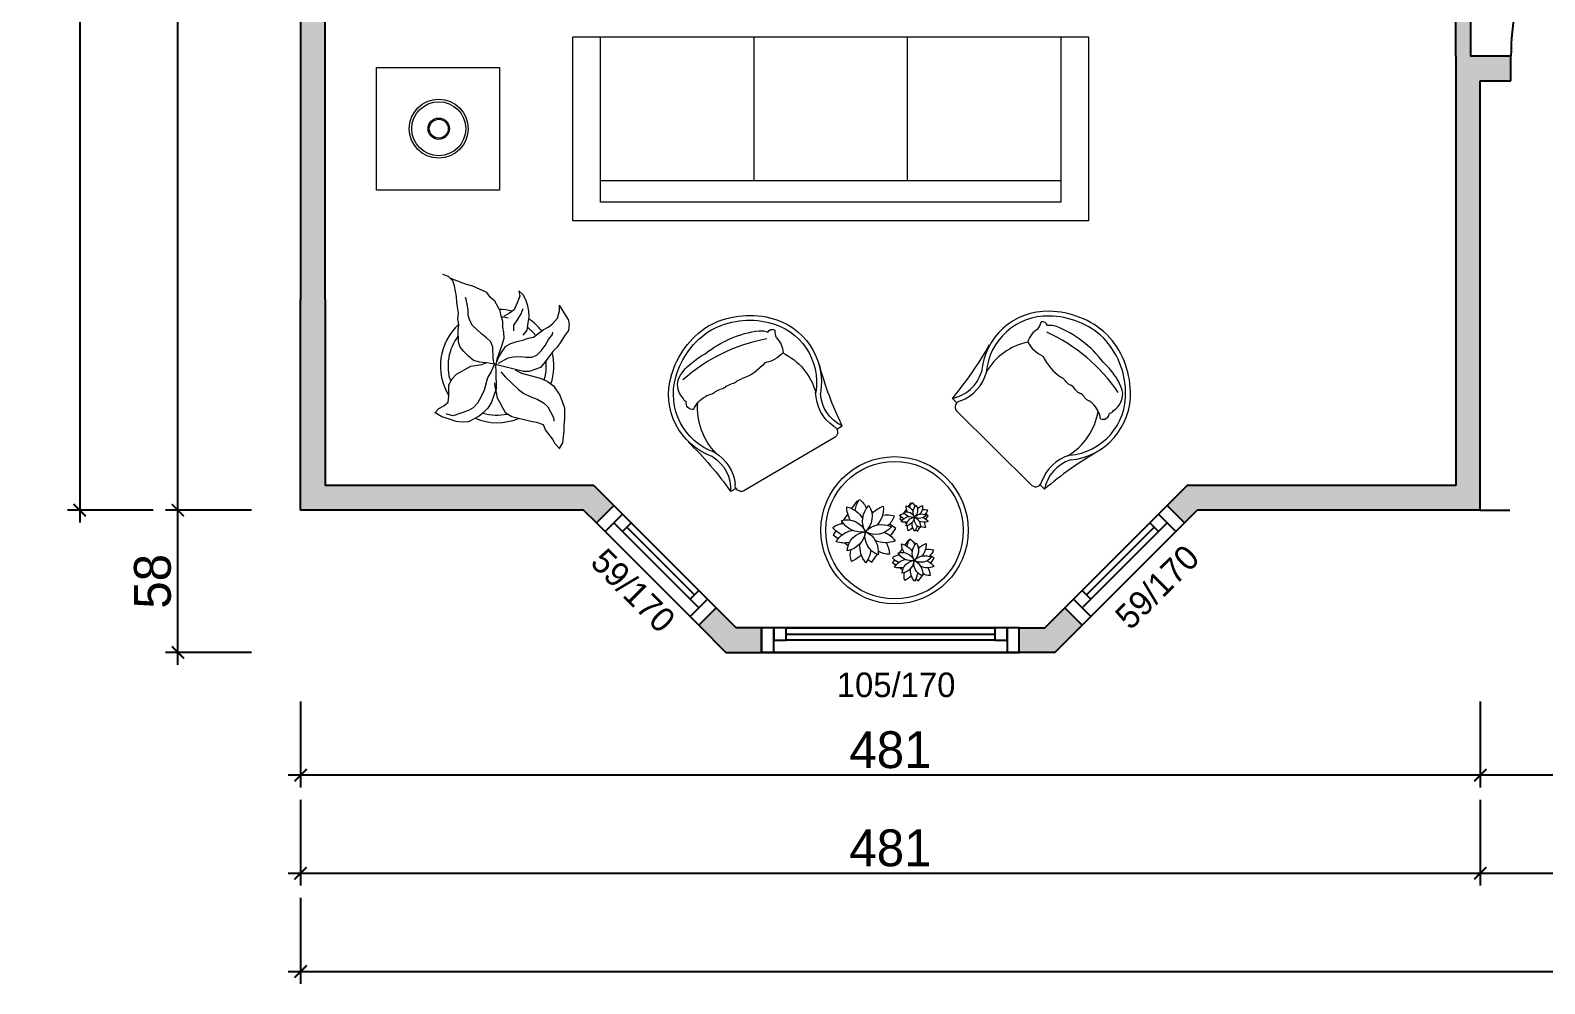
# Model space of a CAD drawing. Header units: inches. Extents: x 321 to 21697, y 7 to 6462.
# Drawn here: x 9138 to 9755, y 627 to 1016 of the extents above; entities that cross this region are included whole.
import ezdxf

# ---------------------------------------------------------------- set-up
doc = ezdxf.new("R2010")
doc.units = ezdxf.units.IN
doc.header["$MEASUREMENT"] = 0
doc.linetypes.add('ACAD_ISO03W100', pattern=[30, 12, -18])
doc.layers.add('Kapı', color=154, linetype='Continuous', true_color=0x0c4697)
for name, color, linetype in [('Pencere', 141, 'Continuous'), ('PM-TARAMA PARAPET', 7, 'Continuous'), ('Veranda', 31, 'Continuous')]:
    doc.layers.add(name, color=color, linetype=linetype)
doc.layers.add('tefris', color=8, linetype='Continuous', lineweight=5)
doc.styles.add('DIŞ ÖLÇÜ', font='FRAMDCN.TTF', dxfattribs={"height": 15})
doc.styles.get("Standard").update_dxf_attribs({"font": 'arial.ttf'})
doc.dimstyles.new('YAZI STİLİ', dxfattribs={"dimscale": 0.5, "dimtxt": 15, "dimasz": 10, "dimexe": 10, "dimexo": 10, "dimgap": 5, "dimtad": 1, "dimdec": 0, "dimtxsty": 'DIŞ ÖLÇÜ', "dimblk": 'ARCHTICK', "dimcen": 2.5, "dimdle": 10, "dimadec": 0, "dimazin": 0, "dimtfac": 1, "dimtdec": 0, "dimtix": 1, "dimtmove": 0, "dimatfit": 3, "dimldrblk": 'ARCHTICK', "dimfxl": 60, "dimfxlon": 1, "dimlwd": -1, "dimlwe": -1, "dimarcsym": 0})

# ---------------------------------------------------------------- blocks, each defined once
blk = doc.blocks.new('_ArchTick')
at = {"color": 0, "linetype": 'ByBlock', "const_width": 0.15}
blk.add_lwpolyline([(-0.5, -0.5), (0.5, 0.5)], dxfattribs=at)
blk = doc.blocks.new('*D567')
at = {"color": 0, "transparency": 16777216}
for p, q in [((9728.33, 742.4), (9728.33, 707.4)), ((9856.83, 742.4), (9856.83, 707.4)), ((9861.83, 712.4), (9723.33, 712.4))]:
    blk.add_line(p, q, dxfattribs=at)
at = {"layer": 'Defpoints', "color": 0, "transparency": 16777216}
for p in [(9856.83, 1005.4), (9728.33, 820.4), (9728.33, 712.4)]:
    blk.add_point(p, dxfattribs=at)
at = {"color": 0, "transparency": 16777216, "xscale": 5, "yscale": 5, "zscale": 5, "rotation": 180}
blk.add_blockref('_ArchTick', (9728.33, 712.4), dxfattribs=at)
at = {"color": 0, "transparency": 16777216, "xscale": 5, "yscale": 5, "zscale": 5}
blk.add_blockref('_ArchTick', (9856.83, 712.4), dxfattribs=at)
at = {"color": 0, "transparency": 16777216, "insert": (9792.58, 722.68), "char_height": 15, "attachment_point": 5, "style": 'DIŞ ÖLÇÜ'}
blk.add_mtext('129', dxfattribs=at)
blk = doc.blocks.new('*D568')
at = {"color": 0, "transparency": 16777216}
for p, q in [((9247.71, 742.4), (9247.71, 707.4)), ((9728.33, 742.4), (9728.33, 707.4)), ((9733.33, 712.4), (9242.71, 712.4))]:
    blk.add_line(p, q, dxfattribs=at)
at = {"layer": 'Defpoints', "color": 0, "transparency": 16777216}
for p in [(9247.71, 820.4), (9728.33, 820.4), (9247.71, 712.4)]:
    blk.add_point(p, dxfattribs=at)
at = {"color": 0, "transparency": 16777216, "xscale": 5, "yscale": 5, "zscale": 5, "rotation": 180}
blk.add_blockref('_ArchTick', (9247.71, 712.4), dxfattribs=at)
at = {"color": 0, "transparency": 16777216, "xscale": 5, "yscale": 5, "zscale": 5}
blk.add_blockref('_ArchTick', (9728.33, 712.4), dxfattribs=at)
at = {"color": 0, "transparency": 16777216, "insert": (9488.02, 722.68), "char_height": 15, "attachment_point": 5, "style": 'DIŞ ÖLÇÜ'}
blk.add_mtext('481', dxfattribs=at)
blk = doc.blocks.new('*D569')
at = {"color": 0, "transparency": 16777216}
for p, q in [((9197.71, 757.4), (9197.71, 825.4)), ((9227.71, 820.4), (9192.71, 820.4)), ((9227.71, 762.4), (9192.71, 762.4))]:
    blk.add_line(p, q, dxfattribs=at)
at = {"layer": 'Defpoints', "color": 0, "transparency": 16777216}
for p in [(9197.71, 820.4), (9247.71, 820.4), (9421.02, 762.4)]:
    blk.add_point(p, dxfattribs=at)
at = {"color": 0, "transparency": 16777216, "xscale": 5, "yscale": 5, "zscale": 5}
for p, rotation in [((9197.71, 820.4), 90), ((9197.71, 762.4), 270)]:
    blk.add_blockref('_ArchTick', p, dxfattribs=dict(at, rotation=rotation))
at = {"color": 0, "transparency": 16777216, "insert": (9187.43, 791.4), "char_height": 15, "attachment_point": 5, "rotation": 90, "style": 'DIŞ ÖLÇÜ'}
blk.add_mtext('58', dxfattribs=at)
blk = doc.blocks.new('*D570')
at = {"color": 0, "transparency": 16777216}
for p, q in [((9197.71, 815.4), (9197.71, 1256.41)), ((9227.71, 1251.41), (9192.71, 1251.41)), ((9227.71, 820.4), (9192.71, 820.4))]:
    blk.add_line(p, q, dxfattribs=at)
at = {"layer": 'Defpoints', "color": 0, "transparency": 16777216}
for p in [(9197.71, 1251.41), (9257.71, 1251.41), (9247.71, 820.4)]:
    blk.add_point(p, dxfattribs=at)
at = {"color": 0, "transparency": 16777216, "xscale": 5, "yscale": 5, "zscale": 5}
for p, rotation in [((9197.71, 1251.41), 90), ((9197.71, 820.4), 270)]:
    blk.add_blockref('_ArchTick', p, dxfattribs=dict(at, rotation=rotation))
at = {"color": 0, "transparency": 16777216, "insert": (9187.43, 1035.91), "char_height": 15, "attachment_point": 5, "rotation": 90, "style": 'DIŞ ÖLÇÜ'}
blk.add_mtext('431', dxfattribs=at)
blk = doc.blocks.new('*D575')
at = {"color": 0, "transparency": 16777216}
for p, q in [((9247.71, 702.4), (9247.71, 667.4)), ((9728.33, 702.4), (9728.33, 667.4)), ((9242.71, 672.4), (9733.33, 672.4))]:
    blk.add_line(p, q, dxfattribs=at)
at = {"layer": 'Defpoints', "color": 0, "transparency": 16777216}
for p in [(9247.71, 820.4), (9728.33, 820.4), (9728.33, 672.4)]:
    blk.add_point(p, dxfattribs=at)
at = {"color": 0, "transparency": 16777216, "xscale": 5, "yscale": 5, "zscale": 5, "rotation": 180}
blk.add_blockref('_ArchTick', (9247.71, 672.4), dxfattribs=at)
at = {"color": 0, "transparency": 16777216, "xscale": 5, "yscale": 5, "zscale": 5}
blk.add_blockref('_ArchTick', (9728.33, 672.4), dxfattribs=at)
at = {"color": 0, "transparency": 16777216, "insert": (9488.02, 682.68), "char_height": 15, "attachment_point": 5, "style": 'DIŞ ÖLÇÜ'}
blk.add_mtext('481', dxfattribs=at)
blk = doc.blocks.new('*D576')
at = {"color": 0, "transparency": 16777216}
for p, q in [((9728.33, 702.4), (9728.33, 667.4)), ((10321.21, 702.4), (10321.21, 667.4)), ((9723.33, 672.4), (10326.21, 672.4))]:
    blk.add_line(p, q, dxfattribs=at)
at = {"layer": 'Defpoints', "color": 0, "transparency": 16777216}
for p in [(9728.33, 820.4), (10321.21, 820.4), (10321.21, 672.4)]:
    blk.add_point(p, dxfattribs=at)
at = {"color": 0, "transparency": 16777216, "xscale": 5, "yscale": 5, "zscale": 5, "rotation": 180}
blk.add_blockref('_ArchTick', (9728.33, 672.4), dxfattribs=at)
at = {"color": 0, "transparency": 16777216, "xscale": 5, "yscale": 5, "zscale": 5}
blk.add_blockref('_ArchTick', (10321.21, 672.4), dxfattribs=at)
at = {"color": 0, "transparency": 16777216, "insert": (10024.77, 682.68), "char_height": 15, "attachment_point": 5, "style": 'DIŞ ÖLÇÜ'}
blk.add_mtext('593', dxfattribs=at)
blk = doc.blocks.new('*D421')
at = {"color": 0, "transparency": 16777216}
for p, q in [((9247.71, 662.4), (9247.71, 627.4)), ((10321.21, 662.4), (10321.21, 627.4)), ((9242.71, 632.4), (10326.21, 632.4))]:
    blk.add_line(p, q, dxfattribs=at)
at = {"layer": 'Defpoints', "color": 0, "transparency": 16777216}
for p in [(9247.71, 820.4), (10321.21, 820.4), (10321.21, 632.4)]:
    blk.add_point(p, dxfattribs=at)
at = {"color": 0, "transparency": 16777216, "xscale": 5, "yscale": 5, "zscale": 5, "rotation": 180}
blk.add_blockref('_ArchTick', (9247.71, 632.4), dxfattribs=at)
at = {"color": 0, "transparency": 16777216, "xscale": 5, "yscale": 5, "zscale": 5}
blk.add_blockref('_ArchTick', (10321.21, 632.4), dxfattribs=at)
at = {"color": 0, "transparency": 16777216, "insert": (9784.46, 642.68), "char_height": 15, "attachment_point": 5, "style": 'DIŞ ÖLÇÜ'}
blk.add_mtext('1074', dxfattribs=at)
blk = doc.blocks.new('*D422')
at = {"color": 0, "transparency": 16777216}
for p, q in [((9157.71, 1774.78), (9157.71, 815.4)), ((9187.71, 1769.78), (9152.71, 1769.78)), ((9187.71, 820.4), (9152.71, 820.4))]:
    blk.add_line(p, q, dxfattribs=at)
at = {"layer": 'Defpoints', "color": 0, "transparency": 16777216}
for p in [(9272.26, 1769.78), (9157.71, 820.4), (9272.26, 820.4)]:
    blk.add_point(p, dxfattribs=at)
at = {"color": 0, "transparency": 16777216, "xscale": 5, "yscale": 5, "zscale": 5}
for p, rotation in [((9157.71, 1769.78), 90), ((9157.71, 820.4), 270)]:
    blk.add_blockref('_ArchTick', p, dxfattribs=dict(at, rotation=rotation))
at = {"color": 0, "transparency": 16777216, "insert": (9147.43, 1295.09), "char_height": 15, "attachment_point": 5, "rotation": 90, "style": 'DIŞ ÖLÇÜ'}
blk.add_mtext('949', dxfattribs=at)
blk = doc.blocks.new('saksı masa')
at = {"lineweight": 0, "elevation": 51.05}
for points in [[(42694.75, -80314.18), (42694.75, -80310.89), (42697.47, -80310.89)], [(42704.69, -80310.89), (42705.39, -80310.89)], [(42707.48, -80310.89), (42707.68, -80310.89)], [(42711.37, -80310.89), (42711.83, -80310.89), (42711.83, -80314.14)], [(42711.83, -80316.55), (42711.83, -80319.15)], [(42711.83, -80319.94), (42711.83, -80320.88)], [(42694.75, -80321.82), (42694.75, -80321.17)], [(42696.49, -80325.76), (42694.75, -80325.76), (42694.75, -80322.39)], [(42711.83, -80323.95), (42711.83, -80325.76), (42709.54, -80325.76)], [(42706.79, -80325.76), (42705.15, -80325.76)]]:
    blk.add_lwpolyline(points, dxfattribs=at)
at = {"linetype": 'ByBlock', "lineweight": 0}
for centre, radius, start, end in [((42704.6, -80309.85, 51.05), 7.21, 160.7524, 194.4914), ((42693.42, -80318.19, 51.05), 11.57, 46.6486, 67.7895), ((42709.49, -80312.53, 51.05), 8.58, 139.3987, 188.8676), ((42695.53, -80312.53, 51.05), 9.31, 6.5068, 36.8699), ((42695.37, -80323.47, 51.05), 9.31, 78.5069, 108.8699), ((42699.68, -80310.19, 51.05), 8.58, 211.3987, 260.8676), ((42703.62, -80310.85, 51.05), 7.29, 183.7527, 264.9553), ((42695.13, -80319.14, 51.05), 7.91, 7.4841, 81.2239), ((42710.08, -80316.48, 51.05), 7.29, 111.7527, 192.9553), ((42699.57, -80310.97, 51.05), 7.91, 295.4841, 9.2239), ((42710.3, -80322.58, 51.05), 8.58, 67.3987, 116.8676), ((42711.33, -80317.1, 51.05), 7.21, 88.7524, 122.4914), ((42705.99, -80309.31, 51.05), 9.31, 294.5068, 324.8699), ((42699.95, -80309.05, 51.05), 11.57, 334.6486, 355.7895), ((42700.09, -80327.22, 51.05), 11.57, 118.6486, 139.7895), ((42695.62, -80314.01, 51.05), 7.21, 232.7524, 266.4914), ((42701.53, -80325.89, 51.05), 7.91, 79.4841, 153.2239), ((42696.27, -80315.26, 51.05), 7.29, 255.7527, 336.9553), ((42709.93, -80321.89, 51.05), 7.91, 151.4841, 225.2239), ((42706.73, -80324.36, 51.05), 7.29, 39.7527, 120.9553), ((42708.71, -80312.67, 51.05), 7.91, 223.4841, 297.2239), ((42698.19, -80323.61, 51.05), 7.29, 327.7527, 48.9553), ((42706.52, -80325.75, 51.05), 7.21, 16.7524, 50.4914), ((42705.72, -80327, 51.05), 9.31, 150.5068, 180.8699), ((42694.42, -80318.8, 51.05), 8.58, 283.3987, 332.8676), ((42712.28, -80318.25, 51.05), 9.31, 222.5069, 252.8699), ((42700.99, -80326.46, 51.05), 8.58, 355.3987, 44.8676), ((42710.66, -80312.44, 51.05), 11.57, 262.6486, 283.7895), ((42710.75, -80323.67, 51.05), 11.57, 190.6486, 211.7895), ((42696.81, -80323.84, 51.05), 7.21, 304.7524, 338.4914)]:
    blk.add_arc(centre, radius, start, end, dxfattribs=at)
blk = doc.blocks.new('dvsf')
at = {"layer": 'Pencere'}
for p, q in [((32956.71, -3783.99), (32922.06, -3749.34)), ((32929.13, -3749.34), (32956.71, -3776.92)), ((32958.48, -3775.15), (32930.9, -3747.57)), ((32960.24, -3773.38), (32932.67, -3745.8)), ((33116.38, -3773.38), (33143.96, -3745.8)), ((33118.15, -3775.15), (33145.73, -3747.57)), ((33119.92, -3783.99), (33154.57, -3749.34)), ((33147.49, -3749.34), (33119.92, -3776.92)), ((33119.92, -3783.99), (33116.38, -3780.45)), ((32995.81, -3788.59), (33080.81, -3788.59)), ((32995.81, -3791.09), (33080.81, -3791.09)), ((33080.81, -3793.59), (32995.81, -3793.59)), ((32990.81, -3798.59), (33085.81, -3798.59))]:
    blk.add_line(p, q, dxfattribs=at)
for points in [[(32922.06, -3749.34), (32918.52, -3745.8), (32925.6, -3738.73), (32929.13, -3742.27), (32922.06, -3749.34)], [(33154.57, -3749.34), (33158.1, -3745.8), (33151.03, -3738.73), (33147.49, -3742.27), (33154.57, -3749.34)], [(32932.67, -3745.8), (32929.13, -3749.34), (32925.6, -3745.8), (32929.13, -3742.27), (32932.67, -3745.8)], [(33143.96, -3745.8), (33147.49, -3749.34), (33151.03, -3745.8), (33147.49, -3742.27), (33143.96, -3745.8)], [(32963.78, -3776.92), (32960.24, -3780.45), (32956.71, -3776.92), (32960.24, -3773.38), (32963.78, -3776.92)], [(33112.85, -3776.92), (33116.38, -3780.45), (33119.92, -3776.92), (33116.38, -3773.38), (33112.85, -3776.92)], [(32960.24, -3787.52), (32956.71, -3783.99), (32963.78, -3776.92), (32967.31, -3780.45), (32960.24, -3787.52)], [(32985.81, -3798.59), (32990.81, -3798.59), (32990.81, -3788.59), (32985.81, -3788.59), (32985.81, -3798.59)], [(32990.81, -3788.59), (32990.81, -3793.59), (32995.81, -3793.59), (32995.81, -3788.59), (32990.81, -3788.59)], [(33080.81, -3788.59), (33080.81, -3793.59), (33085.81, -3793.59), (33085.81, -3788.59), (33080.81, -3788.59)], [(33085.81, -3798.59), (33090.81, -3798.59), (33090.81, -3788.59), (33085.81, -3788.59), (33085.81, -3798.59)]]:
    blk.add_lwpolyline(points, dxfattribs=at)

msp = doc.modelspace()

# ---------------------------------------------------------------- hatches: boundary and pattern name
at = {"layer": 'PM-TARAMA PARAPET', "transparency": 33554687}
h = msp.add_hatch(color=256, dxfattribs=at)
h.dxf.hatch_style = 1
h.paths.add_polyline_path([(9740.83, 1005.4), (9728.33, 1005.4), (9724.33, 1005.4), (9724.33, 1125.91), (9724.33, 1158.41), (9718.33, 1158.41), (9718.33, 1125.91), (9718.33, 1005.4), (9718.33, 1000.41), (9718.33, 830.4), (9608.88, 830.4), (9600.74, 822.26), (9607.81, 815.19), (9613.02, 820.4), (9728.33, 820.4), (9728.33, 995.4), (9740.83, 995.4)])
h.paths.add_polyline_path([(9566.09, 773.47), (9559.02, 780.55), (9550.88, 772.4), (9540.52, 772.4), (9540.52, 762.4), (9555.02, 762.4)])
h.paths.add_polyline_path([(9435.52, 772.4), (9425.16, 772.4), (9417.02, 780.55), (9409.95, 773.47), (9421.02, 762.4), (9435.52, 762.4)])
h.paths.add_polyline_path([(9367.16, 830.4), (9257.71, 830.4), (9257.71, 906.28), (9257.71, 1034.53), (9247.71, 1034.53), (9247.71, 906.28), (9247.71, 820.4), (9363.02, 820.4), (9368.23, 815.19), (9375.3, 822.26)])
h.paths.add_polyline_path([(9919.33, 1005.4), (9856.83, 1005.4), (9856.83, 1252.53), (9850.83, 1252.53), (9850.83, 1005.4), (9840.83, 1005.4), (9840.83, 995.4), (9919.33, 995.4)])
h.paths.add_polyline_path([(10146.21, 1536.53), (10136.21, 1536.53), (10136.21, 1348.53), (9856.83, 1348.53), (9856.83, 1358.53), (9850.83, 1358.53), (9850.83, 1332.53), (9856.83, 1332.53), (9856.83, 1342.53), (10136.21, 1342.53), (10136.21, 1005.4), (10039.33, 1005.4), (10039.33, 995.4), (10146.21, 995.4)])
h.paths.add_polyline_path([(9257.71, 1248.41), (9348.83, 1248.41), (9474.33, 1248.41), (9599.83, 1248.41), (9718.33, 1248.41), (9718.33, 1238.41), (9724.33, 1238.41), (9724.33, 1254.41), (9602.83, 1254.41), (9602.83, 1285.78), (9602.83, 1315.28), (9596.83, 1315.28), (9596.83, 1285.78), (9596.83, 1254.41), (9474.33, 1254.41), (9348.83, 1254.41), (9257.71, 1254.41), (9257.71, 1264.41), (9247.71, 1264.41), (9247.71, 1154.53), (9257.71, 1154.53)])
h.paths.add_polyline_path([(9856.83, 1764.78), (10136.21, 1764.78), (10136.21, 1656.53), (10146.21, 1656.53), (10146.21, 1774.78), (9725.33, 1774.78), (9725.33, 1764.78), (9850.83, 1764.78), (9850.83, 1531.78), (9837.83, 1531.78), (9837.83, 1525.78), (9850.83, 1525.78), (9850.83, 1438.53), (9856.83, 1438.53)])
h.paths.add_polyline_path([(9257.71, 1536.53), (9247.71, 1536.53), (9247.71, 1408.28), (9247.71, 1324.41), (9257.71, 1324.41), (9257.71, 1405.28), (9383.21, 1405.28), (9508.71, 1405.28), (9596.83, 1405.28), (9596.83, 1395.28), (9602.83, 1395.28), (9602.83, 1408.28), (9602.83, 1421.28), (9596.83, 1421.28), (9596.83, 1411.28), (9508.71, 1411.28), (9383.21, 1411.28), (9257.71, 1411.28)])
h.paths.add_polyline_path([(9247.71, 1656.53), (9257.71, 1656.53), (9257.71, 1764.78), (9351.83, 1764.78), (9477.33, 1764.78), (9537.08, 1764.78), (9537.08, 1654.28), (9537.08, 1528.78), (9537.08, 1525.78), (9543.08, 1525.78), (9596.83, 1525.78), (9596.83, 1501.28), (9602.83, 1501.28), (9602.83, 1525.78), (9725.33, 1525.78), (9757.83, 1525.78), (9757.83, 1531.78), (9725.33, 1531.78), (9599.83, 1531.78), (9543.08, 1531.78), (9543.08, 1654.28), (9543.08, 1764.78), (9605.33, 1764.78), (9605.33, 1774.78), (9477.33, 1774.78), (9351.83, 1774.78), (9257.71, 1774.78), (9247.71, 1774.78)])

# ---------------------------------------------------------------- linework, layer by layer
for p, q in [((9718.33, 1000.41), (9718.33, 830.4)), ((9728.33, 820.4), (9728.33, 995.4)), ((9247.71, 820.4), (9247.71, 906.28)), ((9257.71, 906.28), (9257.71, 830.4)), ((9367.16, 830.4), (9257.71, 830.4)), ((9367.16, 830.4), (9375.3, 822.26)), ((9608.88, 830.4), (9600.74, 822.26)), ((9718.33, 830.4), (9608.88, 830.4)), ((9375.3, 822.26), (9368.23, 815.19)), ((9375.3, 822.26), (9417.02, 780.55)), ((9559.02, 780.55), (9600.74, 822.26)), ((9600.74, 822.26), (9607.81, 815.19)), ((9363.02, 820.4), (9247.71, 820.4)), ((9368.23, 815.19), (9363.02, 820.4)), ((9409.95, 773.47), (9368.23, 815.19)), ((9566.09, 773.47), (9607.81, 815.19)), ((9607.81, 815.19), (9613.02, 820.4)), ((9728.33, 820.4), (9613.02, 820.4)), ((9559.02, 780.55), (9566.09, 773.47)), ((9540.52, 772.4), (9435.52, 772.4)), ((9540.52, 762.4), (9435.52, 762.4))]:
    msp.add_line(p, q)
at = {"lineweight": 25}
msp.add_line((9740.83, 995.4), (9740.83, 1005.4), dxfattribs=at)
for points in [[(9718.33, 1005.4), (9718.33, 1125.91)], [(9724.33, 1125.91), (9724.33, 1005.4)], [(9257.71, 906.28), (9257.71, 1034.53), (9247.71, 1034.53), (9247.71, 906.28)], [(9740.83, 1005.4), (9728.33, 1005.4)], [(9728.33, 995.4), (9740.83, 995.4)]]:
    msp.add_lwpolyline(points)
at = {"color": 0}
for points in [[(9718.33, 1005.4), (9718.33, 1000.41)], [(9728.33, 1005.4), (9728.33, 1005.4), (9724.33, 1005.4)]]:
    msp.add_lwpolyline(points, dxfattribs=at)
for points in [[(9435.52, 762.4), (9435.52, 772.4), (9425.16, 772.4), (9417.02, 780.55), (9409.95, 773.47), (9421.02, 762.4)], [(9540.52, 762.4), (9540.52, 772.4), (9550.88, 772.4), (9559.02, 780.55), (9566.09, 773.47), (9555.02, 762.4)]]:
    msp.add_lwpolyline(points, close=True)
at = {"layer": 'Kapı'}
msp.add_lwpolyline([(9840.83, 1005.4), (9840.83, 1105.4, 0.414214), (9740.83, 1005.4)], format="xyb", dxfattribs=at)
at = {"layer": 'tefris', "linetype": 'Continuous'}
for p, q in [((9369.94, 945.86), (9369.94, 1013.36)), ((9432.44, 954.61), (9432.44, 1013.36)), ((9494.94, 954.61), (9494.94, 1013.36)), ((9557.44, 1013.36), (9557.44, 945.86)), ((9557.44, 954.61), (9369.94, 954.61)), ((9557.44, 945.86), (9369.94, 945.86))]:
    msp.add_line(p, q, dxfattribs=at)
at = {"layer": 'tefris', "lineweight": 0}
for p, q in [((9352.32, 898.62), (9353.19, 901.66)), ((9353.19, 901.66), (9353.15, 903.99)), ((9346.6, 893.84), (9348.56, 894.93)), ((9348.56, 894.93), (9350.39, 896.37)), ((9350.39, 896.37), (9352.32, 898.62)), ((9356.76, 898.25), (9357.15, 896.04)), ((9357.15, 896.04), (9356.85, 893.59)), ((9333.32, 888.33), (9335.75, 889.19)), ((9335.75, 889.19), (9338.3, 889.71)), ((9338.3, 889.71), (9340.38, 890.45)), ((9340.38, 890.45), (9342.59, 890.85)), ((9342.59, 890.85), (9344.42, 892.28)), ((9344.42, 892.28), (9346.6, 893.84)), ((9353.8, 888.99), (9352.22, 886.86)), ((9355.27, 891.46), (9353.8, 888.99)), ((9356.85, 893.59), (9355.27, 891.46)), ((9327.32, 879.94), (9328.32, 882.63)), ((9328.32, 882.63), (9329.78, 885.11)), ((9329.78, 885.11), (9331.36, 887.24)), ((9331.36, 887.24), (9333.32, 888.33)), ((9350.51, 885.08), (9347.33, 880.82)), ((9352.22, 886.86), (9350.51, 885.08)), ((9328.26, 879.49), (9327.45, 879.59)), ((9338.56, 876.91), (9328.26, 879.49)), ((9340.89, 876.96), (9338.56, 876.91)), ((9345.4, 878.57), (9340.89, 876.96)), ((9347.33, 880.82), (9345.4, 878.57))]:
    msp.add_line(p, q, dxfattribs=at)
at = {"layer": 'tefris'}
for p, q in [((9356.76, 898.25), (9353.15, 903.99)), ((9515.09, 864.18), (9513.28, 865.97)), ((9514.89, 860.89), (9545.68, 830.46)), ((9466.17, 853.43), (9468.37, 854.73)), ((9465.56, 850.2), (9428.24, 828.25)), ((9425.12, 829.28), (9422.92, 827.99)), ((9548.96, 830.69), (9550.78, 828.9))]:
    msp.add_line(p, q, dxfattribs=at)
at = {"layer": 'tefris', "linetype": 'Continuous'}
msp.add_lwpolyline([(9568.69, 1013.36), (9568.69, 938.36), (9358.69, 938.36), (9358.69, 1013.36)], close=True, dxfattribs=at)
at = {"layer": 'tefris'}
msp.add_lwpolyline([(9328.69, 950.86), (9278.69, 950.86), (9278.69, 1000.86), (9328.69, 1000.86), (9328.69, 950.86)], dxfattribs=at)
at = {"layer": 'tefris', "lineweight": 0}
for points in [[(9323.24, 880.43), (9320.79, 880.73), (9318.21, 881.37), (9315.96, 883.31), (9314.18, 885.01), (9312.74, 886.85), (9312, 888.93), (9311.9, 893.58), (9312.2, 896.03), (9311.81, 898.23), (9312.11, 900.68), (9311.32, 905.09), (9311.27, 907.42), (9310.48, 911.82), (9309.74, 913.9), (9307.95, 915.61), (9305.73, 916.38)], [(9312.19, 913.6), (9309.49, 914.6), (9309.02, 914.82)], [(9327.45, 879.59), (9327.75, 882.04), (9329.73, 887.44), (9330.6, 890.48), (9330.55, 892.81), (9330.16, 895.01), (9330.11, 897.34), (9329.37, 899.42), (9328.97, 901.62), (9326.79, 905.53), (9325.01, 907.24), (9323.58, 909.07), (9317.93, 911.75), (9315.36, 912.39), (9312.66, 913.38), (9312.19, 913.6)], [(9326.51, 880.04), (9326.11, 882.24), (9326.01, 886.89), (9325.27, 888.97), (9323.49, 890.68), (9321.36, 892.26), (9317.8, 895.68), (9316.71, 897.64), (9315.97, 899.72), (9315.92, 902.04), (9315.13, 906.45), (9314.88, 907.14)], [(9338.38, 891.69), (9339.96, 893.82), (9340.48, 896.74), (9340.78, 899.19), (9340.74, 901.52), (9340.34, 903.72), (9339.48, 906.15), (9338.39, 908.1), (9336.61, 909.81), (9337, 907.61), (9336.01, 904.91), (9334.67, 902.09), (9332.83, 900.65), (9330.88, 899.56), (9330.53, 899.44)], [(9334.61, 893.47), (9334.57, 895.8), (9336.15, 897.93), (9337.61, 900.4), (9338.38, 902.63)], [(9328.36, 880.31), (9332.28, 882.48), (9334.48, 882.88), (9337.16, 883.05), (9339.61, 882.76), (9341.94, 882.8), (9344.02, 883.55), (9345.73, 885.33), (9347.31, 887.46), (9348.78, 889.93), (9350.36, 892.06), (9350.46, 892.88)], [(9302.35, 860.09), (9304.06, 861.87), (9306.01, 862.96), (9307.85, 864.4), (9308.14, 866.85), (9308.05, 871.5), (9309.51, 873.97), (9311.22, 875.76), (9317.09, 879.02), (9321.5, 879.81), (9323.58, 880.56), (9326.51, 880.04), (9327.79, 879.71)], [(9327.1, 879.47), (9327.27, 876.79), (9327.42, 869.81), (9325.43, 864.42), (9323.97, 861.94), (9322.26, 860.16), (9320.42, 858.72), (9318.12, 857.51), (9316.16, 856.42), (9313.49, 856.25), (9311.04, 856.55), (9308.34, 857.54), (9305.29, 858.41), (9302.82, 859.87), (9302.35, 860.09)], [(9326.63, 879.69), (9325.29, 876.87), (9323.83, 874.39), (9322.54, 869.24), (9321.2, 866.42), (9319.73, 863.95), (9318.02, 862.17), (9316.07, 861.08), (9309.82, 858.85), (9307.25, 859.49), (9307.12, 859.84)], [(9329.25, 876.72), (9331.16, 874.66), (9336.5, 869.54), (9338.63, 867.95), (9341.46, 866.62), (9344.15, 865.62), (9346.63, 864.16), (9348.41, 862.46), (9349.5, 860.5), (9350.71, 858.2), (9350.86, 856.69)], [(9335.17, 877.66), (9337.65, 876.2), (9345.37, 874.26), (9348.2, 872.93), (9350.8, 871.12), (9353.32, 867.33), (9355.17, 862.13), (9355.27, 857.48), (9354.97, 855.03), (9355.02, 852.7), (9354.42, 847.8), (9353.18, 845.79)], [(9353.3, 845.45), (9351.4, 847.5), (9350.31, 849.46), (9347.44, 853.12), (9346.7, 855.2), (9344, 856.19), (9341.55, 856.49), (9333.82, 858.42), (9331.35, 859.88), (9330.26, 861.84), (9329.05, 864.14), (9327.96, 866.1), (9327.56, 868.3), (9327.04, 870.85), (9326.9, 872.36)]]:
    msp.add_lwpolyline(points, dxfattribs=at)
at = {"layer": 'tefris'}
for centre, radius in [((9304.01, 975.86), 12), ((9304.01, 975.86), 11), ((9304.01, 975.86), 4.35), ((9304.01, 975.86), 3.85), ((9489.71, 812.21), 30), ((9489.71, 812.21), 28)]:
    msp.add_circle(centre, radius, dxfattribs=at)
at = {"layer": 'tefris', "lineweight": 0}
for radius, start, end in [(23.1, 74.78528, 87.91797), (23.1, 132.52272, 211.73968), (20.02, 77.00443, 85.15447), (20.02, 39.04135, 51.84065), (23.1, 38.15945, 56.07644), (20.02, 142.29635, 198.5615), (23.1, 341.62188, 13.84844), (20.02, 343.59793, 6.14601), (23.1, 247.12769, 292.1184), (20.02, 253.29402, 281.83179)]:
    msp.add_arc((9327.79, 879.16), radius, start, end, dxfattribs=at)
at = {"layer": 'tefris', "extrusion": (-8.1e-15, -2.18e-14, -1)}
for centre, major_axis, start_param, end_param in [((9430.67, 864.79), (-8.65, -33.89), 2.391125, 3.130039), ((9432.45, 865.84), (-8.65, -33.89), 1.589727, 2.328641), ((9430.67, 864.79), (-32, 8.17), 0.820329, 1.559242), ((9432.92, 872.49), (-24.24, 6.19), 1.539558, 3.058316), ((9432.92, 872.49), (-26.13, 6.67), 1.539558, 3.058316), ((9432.45, 865.84), (-32, 8.17), 0.018931, 0.757845), ((9450.76, 820.22), (-69.12, 17.65), 0.596167, 1.135944), ((9440.17, 850.1), (-10.84, -42.46), 2.207975, 2.761987), ((9434.8, 884.35), (-8.92, 2.28), 1.288929, 1.683368), ((9439.93, 891.9), (-2.08, 0.53), 0.265555, 1.83635), ((9448.32, 893.57), (-7.1, 1.81), -0.661123, -0.222772), ((9434.67, 883.95), (-2.38, -9.33), 3.693973, 4.391873), ((9424.25, 860.79), (-6.45, -25.28), 2.159602, 2.423835), ((9434.88, 892.71), (-12.01, 3.07), 3.601847, 4.300599), ((9433.47, 861.88), (-6.18, -24.19), 3.332695, 4.201047), ((9418.22, 865.68), (-4.57, -17.89), 1.777167, 2.225872), ((9420.54, 893.92), (-20.5, 5.23), 3.580386, 4.133029), ((9592.7, 915.07), (-34.19, -133.9), 0.868959, 1.061893), ((9424.62, 867.6), (-26.13, 6.67), -1.480143, 0.038615), ((9424.62, 867.6), (-6.19, -24.24), 0.082559, 1.609411), ((9409.18, 871.55), (-7.61, 1.94), -1.016257, 0.042154), ((9418.2, 873.41), (-0.95, -3.74), 5.342637, 5.943392), ((9424.18, 866.87), (-1.24, -4.86), 2.111364, 2.646326), ((9422.62, 875.58), (-0.95, -3.74), 5.342637, 5.943392), ((9428.6, 869.04), (-1.24, -4.86), 2.111364, 2.646326), ((9405.36, 866.4), (-1.81, 0.46), -1.569449, -0.410739), ((9407.37, 863.97), (-0.63, -2.47), 5.858895, 7.848396), ((9418.51, 856.54), (-2.91, -11.41), 1.751831, 2.353744), ((9435.42, 861.93), (-6.42, -25.15), 0.53366, 1.407679), ((9415.34, 862.53), (-1.24, -4.86), 2.28475, 2.646326), ((9413.77, 871.24), (-0.95, -3.74), 5.342637, 5.943392), ((9419.76, 864.7), (-1.24, -4.86), 2.111364, 2.646326), ((9475.1, 868.8), (-4.34, -17), 0.367219, 1.303576), ((9475.1, 868.8), (-3.86, -15.11), 0.19578, 1.270145), ((9464.02, 852.17), (-2.42, 0.62), 1.698279, 3.797375), ((9309.78, 748.64), (-133.9, 34.19), 2.087077, 2.280011), ((9407.35, 828.95), (-15.11, 3.86), 1.878825, 2.95319), ((9407.35, 828.95), (-4.34, -17), 3.436913, 4.352548), ((9427.27, 830.55), (-2.42, 0.62), 4.063984, 6.16308)]:
    msp.add_ellipse(centre, major_axis=major_axis, ratio=1, start_param=start_param, end_param=end_param, dxfattribs=at)
at = {"layer": 'tefris'}
for centre, major_axis, start_param, end_param in [((9552, 874.49), (26.97, 0.06), 1.539558, 3.058316), ((9552.3, 866.47), (0.07, -34.98), 2.391125, 3.130039), ((9552, 874.49), (25.02, 0.05), 1.539558, 3.058316), ((9542.25, 898.7), (7.33, 0.02), -0.661123, -0.222772), ((9549.97, 895.03), (2.15, 0), 0.265555, 1.83635), ((9553.09, 886.45), (9.21, 0.02), 1.288929, 1.683368), ((9552.3, 866.47), (33.03, 0.07), 0.820329, 1.559242), ((9539.48, 854.57), (0.09, -43.82), 2.207975, 2.761987), ((9548.86, 864.35), (0.05, -24.97), 3.332695, 4.201047), ((9553.11, 886.03), (0.02, -9.63), 3.693973, 4.391873), ((9555.06, 894.57), (12.4, 0.03), 3.601847, 4.300599), ((9521.88, 828.19), (71.34, 0.15), 0.596167, 1.135944), ((9550.83, 867.92), (33.03, 0.07), 0.018931, 0.757845), ((9550.83, 867.92), (0.07, -34.98), 1.589727, 2.328641), ((9407.55, 954.97), (0.29, -138.2), 0.868959, 1.061893), ((9569.26, 892.23), (21.16, 0.05), 3.580386, 4.133029), ((9510.21, 881.26), (0.03, -15.6), 0.19578, 1.270145), ((9510.21, 881.26), (0.04, -17.55), 0.367219, 1.303576), ((9557.53, 861.02), (0.06, -26.09), 2.159602, 2.423835), ((9555.34, 870.09), (0.01, -5.01), 2.111364, 2.646326), ((9562.75, 874.96), (0.01, -3.86), 5.342637, 5.943392), ((9559.09, 866.9), (0.01, -5.01), 2.111364, 2.646326), ((9564.58, 864.28), (0.04, -18.46), 1.777167, 2.225872), ((9516.87, 862.42), (2.5, 0.01), 1.698279, 3.797375), ((9558.85, 867.72), (0.05, -25.02), 0.082559, 1.609411), ((9558.85, 867.72), (26.97, 0.06), -1.480143, 0.038615), ((9566.5, 871.77), (0.01, -3.86), 5.342637, 5.943392), ((9562.85, 863.71), (0.01, -5.01), 2.111364, 2.646326), ((9570.26, 868.58), (0.01, -3.86), 5.342637, 5.943392), ((9566.6, 860.52), (0.01, -5.01), 2.28475, 2.646326), ((9562.06, 855.49), (0.03, -11.78), 1.751831, 2.353744), ((9574.79, 867.75), (7.86, 0.02), -1.016257, 0.042154), ((9546.99, 864.87), (0.06, -25.96), 0.53366, 1.407679), ((9574.68, 859.97), (0.01, -2.55), 5.858895, 7.848396), ((9577.23, 861.82), (1.87, 0), -1.569449, -0.410739), ((9566.11, 826.01), (0.04, -17.55), 3.436913, 4.352548), ((9641, 724.22), (138.2, 0.29), 2.087077, 2.280011), ((9566.11, 826.01), (15.6, 0.03), 1.878825, 2.95319), ((9547.19, 832.45), (2.5, 0.01), 4.063984, 6.16308)]:
    msp.add_ellipse(centre, major_axis=major_axis, ratio=1, start_param=start_param, end_param=end_param, dxfattribs=at)
at = {"layer": 'Veranda', "linetype": 'ACAD_ISO03W100'}
msp.add_lwpolyline([(9728.33, 820.4), (10146.21, 820.4), (10321.21, 820.4), (10321.21, 1282.78), (10146.21, 1282.78)], dxfattribs=at)

# ---------------------------------------------------------------- block references
msp.add_blockref('dvsf', (-23550.29, 4561))
at = {"layer": 'tefris', "lineweight": 0, "rotation": 324.9279752935788}
for p, xscale, yscale, zscale in [((101362.33, 47487, -57.83), -1.132968502934413, 1.132968502934413, 1.132968502934413), ((51309.31, 22056.88, -26.32), -0.5155504156292726, 0.5155504156292726, 0.5155504156292726), ((70809.66, 31945.09, -38.59), -0.755998613257486, 0.7559986132574862, 0.7559986132574862)]:
    msp.add_blockref('saksı masa', p, dxfattribs=dict(at, xscale=xscale, yscale=yscale, zscale=zscale))

# ---------------------------------------------------------------- texts
at = {"char_height": 10, "attachment_point": 3}
for insert, rotation in [((9401.24, 776.74), 315), ((9607.61, 807.14), 45)]:
    msp.add_mtext_dynamic_manual_height_columns('{\\fFranklin Gothic Medium Cond|b0|i0|c162|p34;59\\fFranklin Gothic Medium Cond|b0|i0|c0|p34;/1\\fFranklin Gothic Medium Cond|b0|i0|c162|p34;7\\fFranklin Gothic Medium Cond|b0|i0|c0|p34;0}', width=54.2877, gutter_width=12.5, heights=[0], dxfattribs=dict(at, insert=insert, rotation=rotation))
at = {"insert": (9514.5, 754.22), "char_height": 10, "attachment_point": 3}
msp.add_mtext_dynamic_manual_height_columns('{\\fFranklin Gothic Medium Cond|b0|i0|c162|p34;105\\fFranklin Gothic Medium Cond|b0|i0|c0|p34;/1\\fFranklin Gothic Medium Cond|b0|i0|c162|p34;7\\fFranklin Gothic Medium Cond|b0|i0|c0|p34;0}', width=54.2877, gutter_width=12.5, heights=[0], dxfattribs=at)

# ---------------------------------------------------------------- dimensions: what is measured, and where the dimension line sits
for base, p1, p2, picture, middle in [((9157.71, 820.4), (9272.26, 1769.78), (9272.26, 820.4), '*D422', (9147.43, 1295.09)), ((9197.71, 820.4), (9421.02, 762.4), (9247.71, 820.4), '*D569', (9187.43, 791.4))]:
    dim = msp.add_linear_dim(base=base, p1=p1, p2=p2, angle=90, dimstyle='YAZI STİLİ')
    dim.commit()
    dim.dimension.update_dxf_attribs({"geometry": picture, "text_midpoint": middle})
dim = msp.add_linear_dim(base=(9197.71, 1251.41), p1=(9247.71, 820.4), p2=(9257.71, 1251.41), angle=90, dimstyle='YAZI STİLİ', override={"dimtmove": 1})
dim.commit()
dim.dimension.update_dxf_attribs({"geometry": '*D570', "text_midpoint": (9187.43, 1035.91)})
for base, p1, p2, picture, middle in [((9728.3305097, 712.40485898), (9856.8305097, 1005.40485898), (9728.3305097, 820.40485898), '*D567', (9792.5805097, 722.67958425)), ((9247.71, 712.4), (9728.33, 820.4), (9247.71, 820.4), '*D568', (9488.02, 722.68)), ((10321.21, 672.4), (9728.33, 820.4), (10321.21, 820.4), '*D576', (10024.77, 682.68))]:
    dim = msp.add_linear_dim(base=base, p1=p1, p2=p2, dimstyle='YAZI STİLİ', override={"dimtmove": 1})
    dim.commit()
    dim.dimension.update_dxf_attribs({"geometry": picture, "text_midpoint": middle})
for base, p1, p2, picture, middle in [((9728.33, 672.4), (9247.71, 820.4), (9728.33, 820.4), '*D575', (9488.02, 682.68)), ((10321.2055097, 632.40485898), (9247.7055097, 820.40485898), (10321.2055097, 820.40485898), '*D421', (9784.4555097, 642.67958425))]:
    dim = msp.add_linear_dim(base=base, p1=p1, p2=p2, dimstyle='YAZI STİLİ')
    dim.commit()
    dim.dimension.update_dxf_attribs({"geometry": picture, "text_midpoint": middle})

doc.saveas('drawing.dxf')
